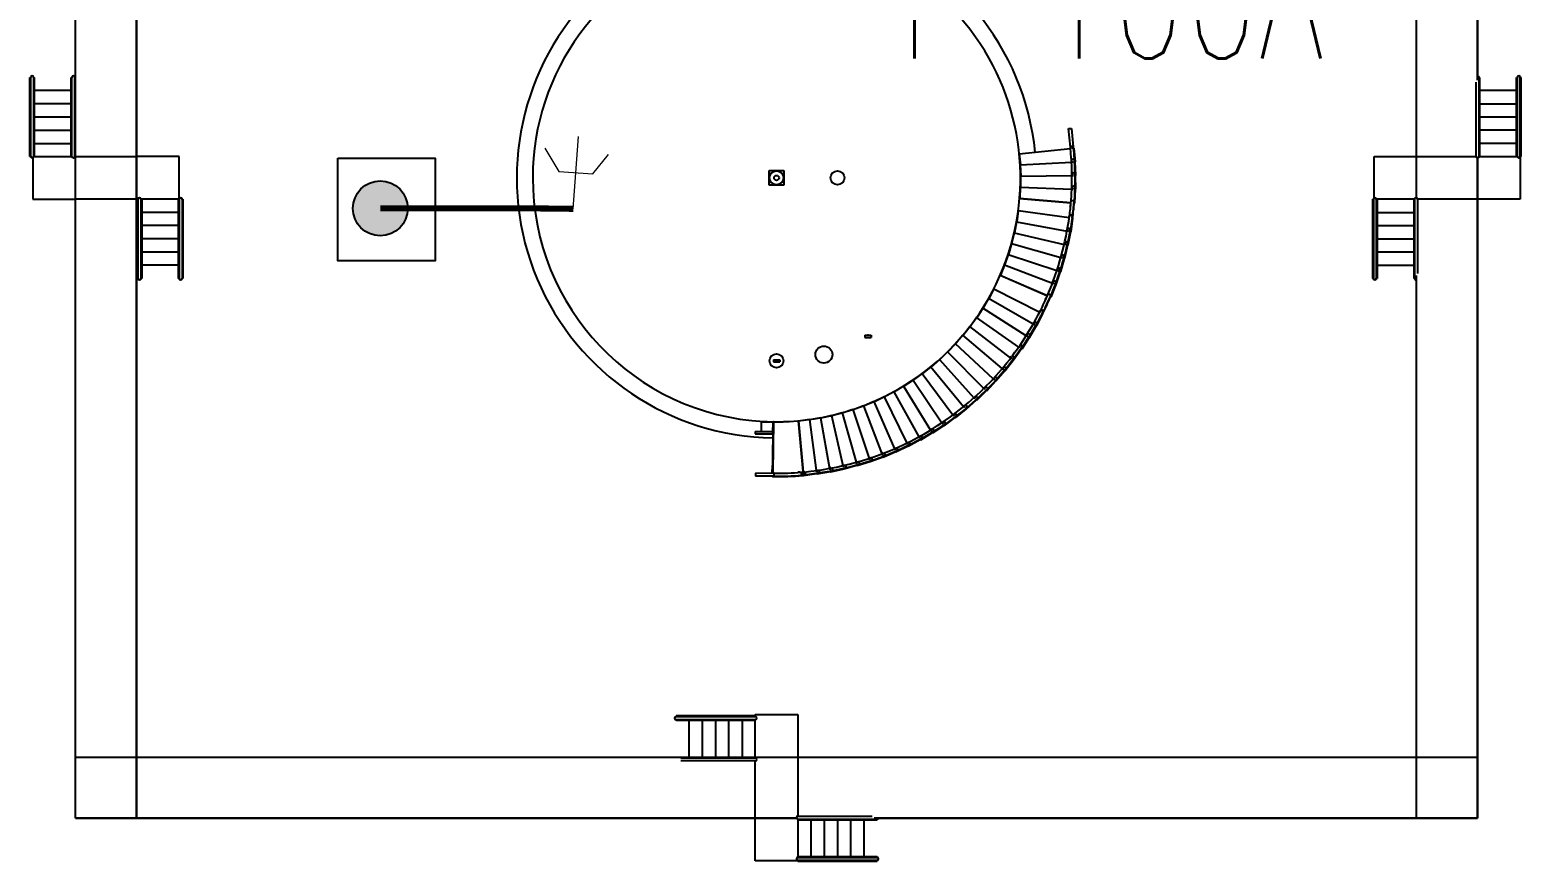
# Model space of a CAD drawing. Header units: inches. Extents: x 517790 to 538444, y 301815 to 302461.
# Drawn here: x 517831.4 to 517854.49, y 302293.63 to 302306.5 of the extents above; entities that cross this region are included whole.
import ezdxf
from ezdxf.enums import TextEntityAlignment as Align

# ---------------------------------------------------------------- set-up
doc = ezdxf.new("R2010")
doc.units = ezdxf.units.IN
doc.header["$MEASUREMENT"] = 0
doc.layers.add('Layout', color=6, linetype='Continuous', lineweight=15)
for name, color, linetype in [('电气-接地设计-接地线', 3, '接地线'), ('硅胶总平面底图 工艺装置区', 253, 'Continuous'), ('硅胶总平面底图0804', 253, 'Continuous')]:
    doc.layers.add(name, color=color, linetype=linetype)
doc.styles.add('EESLTYPE', font='TXT.shx')
doc.styles.add('HZTXT', font='simplexs.shx', dxfattribs={"width": 0.7, "bigfont": 'hztxt.shx'})
doc.linetypes.add('接地线', pattern='A,500,["/",EESLTYPE,S=200,R=0,X=0,Y=-100],-200,60,-200', length=960)
doc.linetypes.add('组180_接地线', pattern='A,500,["/",EESLTYPE,S=200,R=-180,X=0,Y=100],-200,60,-200', length=960)

# ---------------------------------------------------------------- blocks, each defined once
blk = doc.blocks.new('PTJD2')
at = {"linetype": 'Continuous'}
blk.add_hatch(color=0, dxfattribs=at).paths.add_polyline_path([(150, 0, 1), (-150, 0, 1)])
at = {"color": 0, "linetype": 'Continuous'}
blk.add_circle((0, 0), 150, dxfattribs=at)

msp = doc.modelspace()

# ---------------------------------------------------------------- linework, layer by layer
at = {"color": 1, "lineweight": 18}
for points in [[(517839.815, 302303.728), (517839.815, 302303.728), (517839.855, 302304.288), (517839.894, 302304.848)], [(517839.376, 302304.667), (517839.592, 302304.306), (517840.117, 302304.269), (517840.36, 302304.569)]]:
    msp.add_lwpolyline(points, dxfattribs=at)
msp.add_lwpolyline([(517836.171, 302304.513), (517837.674, 302304.513), (517837.674, 302302.921), (517836.171, 302302.921)], close=True)
at = {"layer": 'Layout', "color": 9, "const_width": 0.000914}
msp.add_lwpolyline([(517832.523, 302295.033), (517832.523, 302326.094), (517852.621, 302326.094), (517852.621, 302295.033), (517832.523, 302295.033)], dxfattribs=at)
at = {"layer": '电气-接地设计-接地线', "linetype": '组180_接地线', "ltscale": 0.01, "const_width": 0.0944}
msp.add_lwpolyline([(517839.217, 302303.735), (517836.827, 302303.735)], dxfattribs=at)
at = {"layer": '电气-接地设计-接地线', "color": 35, "linetype": '接地线', "ltscale": 0.005, "true_color": 0xb87333, "const_width": 0.0944}
msp.add_lwpolyline([(517839.815, 302303.728), (517839.217, 302303.735)], dxfattribs=at)
at = {"layer": '硅胶总平面底图 工艺装置区', "color": 9, "linetype": 'Continuous', "lineweight": -3}
for p, q in [((517832.107, 302294.295), (517832.107, 302327.334)), ((517832.107, 302294.295), (517832.107, 302327.334)), ((517833.051, 302327.334), (517833.051, 302294.295)), ((517833.051, 302294.295), (517833.051, 302327.334)), ((517852.875, 302303.897), (517852.875, 302310.975)), ((517852.875, 302303.897), (517852.875, 302310.975)), ((517853.819, 302310.975), (517853.819, 302305.72)), ((517853.819, 302305.72), (517853.819, 302310.975)), ((517831.399, 302305.764), (517831.413, 302305.764)), ((517831.399, 302304.537), (517831.399, 302305.764)), ((517831.399, 302305.764), (517831.413, 302305.764)), ((517831.413, 302304.537), (517831.413, 302305.764)), ((517831.459, 302305.764), (517831.472, 302305.764)), ((517831.459, 302305.764), (517831.472, 302305.764)), ((517831.459, 302304.537), (517831.459, 302305.764)), ((517831.472, 302304.537), (517831.472, 302305.764)), ((517832.038, 302305.764), (517832.052, 302305.764)), ((517832.052, 302305.764), (517832.038, 302305.764)), ((517832.038, 302304.537), (517832.038, 302305.764)), ((517832.052, 302304.537), (517832.052, 302305.764)), ((517832.098, 302305.764), (517832.107, 302305.764)), ((517832.107, 302305.764), (517832.098, 302305.764)), ((517832.098, 302304.537), (517832.098, 302305.764)), ((517853.795, 302304.537), (517853.795, 302305.688)), ((517853.841, 302305.764), (517853.854, 302305.764)), ((517853.841, 302305.764), (517853.854, 302305.764)), ((517853.841, 302304.537), (517853.841, 302305.764)), ((517853.854, 302304.537), (517853.854, 302305.764)), ((517854.421, 302305.764), (517854.434, 302305.764)), ((517854.434, 302305.764), (517854.421, 302305.764)), ((517854.421, 302304.537), (517854.421, 302305.764)), ((517854.434, 302304.537), (517854.434, 302305.764)), ((517854.48, 302305.764), (517854.493, 302305.764)), ((517854.493, 302305.764), (517854.48, 302305.764)), ((517854.48, 302304.537), (517854.48, 302305.764)), ((517854.493, 302304.537), (517854.493, 302305.764)), ((517832.038, 302305.558), (517831.472, 302305.558)), ((517854.421, 302305.558), (517853.854, 302305.558)), ((517832.038, 302305.353), (517831.472, 302305.353)), ((517853.854, 302305.353), (517854.421, 302305.353)), ((517832.038, 302305.149), (517831.472, 302305.149)), ((517831.472, 302304.944), (517832.038, 302304.944)), ((517847.483, 302304.97), (517847.528, 302304.974)), ((517847.513, 302304.684), (517847.483, 302304.97)), ((517847.528, 302304.974), (517847.558, 302304.688)), ((517854.421, 302305.149), (517853.854, 302305.149)), ((517854.421, 302304.944), (517853.854, 302304.944)), ((517831.472, 302304.74), (517832.038, 302304.74)), ((517854.421, 302304.74), (517853.854, 302304.74)), ((517831.413, 302304.537), (517831.399, 302304.537)), ((517831.399, 302304.537), (517831.413, 302304.537)), ((517831.447, 302304.517), (517831.447, 302303.876)), ((517831.459, 302304.537), (517832.052, 302304.537)), ((517831.459, 302304.537), (517832.052, 302304.537)), ((517831.472, 302304.537), (517831.459, 302304.537)), ((517831.459, 302304.537), (517831.472, 302304.537)), ((517832.052, 302304.537), (517832.038, 302304.537)), ((517832.052, 302304.537), (517832.038, 302304.537)), ((517832.098, 302304.537), (517833.051, 302304.537)), ((517832.098, 302304.537), (517833.051, 302304.537)), ((517832.111, 302304.537), (517832.098, 302304.537)), ((517832.111, 302304.537), (517832.098, 302304.537)), ((517833.712, 302304.537), (517833.051, 302304.537)), ((517833.712, 302303.878), (517833.712, 302304.537)), ((517846.721, 302304.582), (517847.515, 302304.661)), ((517846.721, 302304.582), (517846.738, 302304.409)), ((517847.56, 302304.665), (517847.566, 302304.666)), ((517847.56, 302304.665), (517847.56, 302304.665)), ((517847.56, 302304.665), (517847.581, 302304.454)), ((517847.566, 302304.666), (517847.587, 302304.455)), ((517852.215, 302304.537), (517852.875, 302304.537)), ((517852.215, 302303.895), (517852.215, 302304.537)), ((517852.875, 302304.537), (517853.795, 302304.537)), ((517852.875, 302304.537), (517853.795, 302304.537)), ((517853.795, 302304.537), (517853.782, 302304.537)), ((517853.782, 302304.537), (517853.795, 302304.537)), ((517853.819, 302304.514), (517853.819, 302294.295)), ((517853.819, 302294.295), (517853.819, 302304.514)), ((517853.841, 302304.537), (517854.434, 302304.537)), ((517853.841, 302304.537), (517854.434, 302304.537)), ((517853.854, 302304.537), (517853.841, 302304.537)), ((517853.841, 302304.537), (517853.854, 302304.537)), ((517854.434, 302304.537), (517854.421, 302304.537)), ((517854.434, 302304.537), (517854.421, 302304.537)), ((517854.48, 302304.537), (517854.48, 302303.876)), ((517854.48, 302304.537), (517854.48, 302304.537)), ((517854.48, 302304.537), (517854.48, 302304.537)), ((517854.493, 302304.537), (517854.48, 302304.537)), ((517854.493, 302304.537), (517854.48, 302304.537)), ((517842.85, 302304.32), (517843.077, 302304.32)), ((517842.85, 302304.093), (517842.85, 302304.32)), ((517843.077, 302304.32), (517843.077, 302304.093)), ((517846.734, 302304.409), (517847.529, 302304.451)), ((517846.734, 302304.409), (517846.743, 302304.236)), ((517846.739, 302304.235), (517847.535, 302304.242)), ((517846.739, 302304.235), (517846.741, 302304.062)), ((517847.575, 302304.454), (517847.577, 302304.454)), ((517847.577, 302304.454), (517847.588, 302304.242)), ((517847.577, 302304.454), (517847.582, 302304.454)), ((517847.581, 302304.242), (517847.583, 302304.242)), ((517847.582, 302304.454), (517847.587, 302304.455)), ((517847.582, 302304.454), (517847.594, 302304.242)), ((517847.583, 302304.242), (517847.589, 302304.242)), ((517847.583, 302304.242), (517847.585, 302304.03)), ((517847.589, 302304.242), (517847.59, 302304.03)), ((517847.589, 302304.242), (517847.594, 302304.242)), ((517843.077, 302304.093), (517842.85, 302304.093)), ((517846.737, 302304.062), (517846.73, 302303.893)), ((517846.737, 302304.062), (517847.533, 302304.032)), ((517847.58, 302304.03), (517847.572, 302303.822)), ((517847.586, 302304.03), (517847.577, 302303.817)), ((517847.578, 302304.03), (517847.58, 302304.03)), ((517847.58, 302304.03), (517847.586, 302304.03)), ((517847.586, 302304.03), (517847.59, 302304.03)), ((517831.447, 302303.876), (517832.107, 302303.876)), ((517833.073, 302303.876), (517832.107, 302303.876)), ((517833.073, 302303.876), (517832.107, 302303.876)), ((517833.059, 302303.876), (517833.073, 302303.876)), ((517833.059, 302303.876), (517833.059, 302302.649)), ((517833.059, 302303.876), (517833.073, 302303.876)), ((517833.073, 302303.876), (517833.073, 302302.649)), ((517833.119, 302303.876), (517833.132, 302303.876)), ((517833.119, 302303.876), (517833.132, 302303.876)), ((517833.119, 302303.876), (517833.119, 302302.649)), ((517833.712, 302303.876), (517833.119, 302303.876)), ((517833.712, 302303.876), (517833.119, 302303.876)), ((517833.132, 302303.876), (517833.132, 302302.649)), ((517833.699, 302303.876), (517833.712, 302303.876)), ((517833.699, 302303.876), (517833.699, 302302.649)), ((517833.712, 302303.876), (517833.699, 302303.876)), ((517833.712, 302303.876), (517833.712, 302302.649)), ((517833.758, 302303.876), (517833.771, 302303.876)), ((517833.771, 302303.876), (517833.758, 302303.876)), ((517833.758, 302303.876), (517833.758, 302302.649)), ((517833.771, 302303.876), (517833.771, 302302.649)), ((517846.726, 302303.889), (517846.726, 302303.893)), ((517846.726, 302303.893), (517847.522, 302303.826)), ((517846.726, 302303.889), (517847.522, 302303.822)), ((517847.512, 302303.775), (517847.498, 302303.776)), ((517847.51, 302303.763), (517847.512, 302303.775)), ((517847.512, 302303.775), (517847.517, 302303.774)), ((517847.567, 302303.822), (517847.573, 302303.821)), ((517847.567, 302303.818), (517847.573, 302303.818)), ((517847.573, 302303.818), (517847.572, 302303.812)), ((517847.572, 302303.812), (517847.572, 302303.812)), ((517847.573, 302303.818), (517847.573, 302303.821)), ((517847.573, 302303.818), (517847.577, 302303.817)), ((517852.19, 302303.876), (517852.204, 302303.876)), ((517852.19, 302303.876), (517852.19, 302302.649)), ((517852.19, 302303.876), (517852.204, 302303.876)), ((517852.204, 302303.876), (517852.204, 302302.649)), ((517852.843, 302303.876), (517852.249, 302303.876)), ((517852.843, 302303.876), (517852.249, 302303.876)), ((517852.249, 302303.876), (517852.263, 302303.876)), ((517852.249, 302303.876), (517852.263, 302303.876)), ((517852.249, 302303.876), (517852.249, 302302.649)), ((517852.263, 302303.876), (517852.263, 302302.649)), ((517852.829, 302303.876), (517852.843, 302303.876)), ((517852.829, 302303.876), (517852.829, 302302.649)), ((517852.843, 302303.876), (517852.829, 302303.876)), ((517852.843, 302303.876), (517852.843, 302302.649)), ((517853.819, 302303.876), (517852.889, 302303.876)), ((517853.819, 302303.876), (517852.889, 302303.876)), ((517852.889, 302303.876), (517852.902, 302303.876)), ((517852.902, 302303.876), (517852.889, 302303.876)), ((517852.889, 302303.876), (517852.889, 302302.725)), ((517854.48, 302303.876), (517853.819, 302303.876)), ((517833.699, 302303.673), (517833.132, 302303.673)), ((517846.705, 302303.698), (517846.681, 302303.526)), ((517846.704, 302303.692), (517846.704, 302303.692)), ((517847.496, 302303.59), (517846.705, 302303.698)), ((517847.492, 302303.603), (517847.479, 302303.604)), ((517847.49, 302303.591), (517847.492, 302303.603)), ((517847.492, 302303.603), (517847.497, 302303.602)), ((517847.51, 302303.763), (517847.497, 302303.764)), ((517847.516, 302303.762), (517847.51, 302303.763)), ((517847.541, 302303.584), (517847.513, 302303.374)), ((517847.547, 302303.583), (517847.518, 302303.373)), ((517847.541, 302303.584), (517847.541, 302303.584)), ((517847.547, 302303.583), (517847.541, 302303.584)), ((517847.544, 302303.607), (517847.544, 302303.607)), ((517852.263, 302303.673), (517852.829, 302303.673)), ((517833.699, 302303.469), (517833.132, 302303.469)), ((517846.642, 302303.357), (517846.603, 302303.188)), ((517846.642, 302303.357), (517847.417, 302303.178)), ((517846.678, 302303.526), (517846.646, 302303.356)), ((517846.678, 302303.526), (517847.461, 302303.383)), ((517847.508, 302303.374), (517847.469, 302303.166)), ((517847.513, 302303.373), (517847.475, 302303.165)), ((517847.505, 302303.375), (517847.508, 302303.374)), ((517847.508, 302303.374), (517847.513, 302303.373)), ((517847.513, 302303.373), (517847.518, 302303.373)), ((517852.263, 302303.469), (517852.829, 302303.469)), ((517833.699, 302303.264), (517833.132, 302303.264)), ((517846.6, 302303.189), (517846.553, 302303.022)), ((517846.6, 302303.189), (517847.365, 302302.975)), ((517847.465, 302303.167), (517847.417, 302302.96)), ((517847.47, 302303.165), (517847.422, 302302.959)), ((517847.461, 302303.168), (517847.465, 302303.167)), ((517847.465, 302303.167), (517847.47, 302303.165)), ((517847.47, 302303.165), (517847.475, 302303.165)), ((517852.263, 302303.264), (517852.829, 302303.264)), ((517833.132, 302303.06), (517833.699, 302303.06)), ((517833.699, 302302.855), (517833.132, 302302.855)), ((517846.491, 302302.86), (517846.43, 302302.701)), ((517846.489, 302302.855), (517846.489, 302302.855)), ((517846.491, 302302.86), (517847.235, 302302.576)), ((517846.497, 302302.865), (517846.493, 302302.866)), ((517846.549, 302303.023), (517846.495, 302302.858)), ((517846.549, 302303.023), (517847.304, 302302.774)), ((517847.412, 302302.961), (517847.355, 302302.757)), ((517847.418, 302302.96), (517847.36, 302302.755)), ((517847.409, 302302.962), (517847.412, 302302.961)), ((517847.412, 302302.961), (517847.418, 302302.96)), ((517847.418, 302302.96), (517847.422, 302302.959)), ((517852.263, 302303.06), (517852.829, 302303.06)), ((517852.263, 302302.855), (517852.829, 302302.855)), ((517833.073, 302302.649), (517833.059, 302302.649)), ((517833.059, 302302.649), (517833.073, 302302.649)), ((517833.132, 302302.649), (517833.119, 302302.649)), ((517833.119, 302302.649), (517833.132, 302302.649)), ((517833.712, 302302.649), (517833.699, 302302.649)), ((517833.712, 302302.649), (517833.699, 302302.649)), ((517833.771, 302302.649), (517833.758, 302302.649)), ((517833.771, 302302.649), (517833.758, 302302.649)), ((517846.425, 302302.699), (517846.427, 302302.703)), ((517846.425, 302302.699), (517847.157, 302302.38)), ((517846.427, 302302.703), (517847.159, 302302.384)), ((517847.35, 302302.758), (517847.284, 302302.557)), ((517847.356, 302302.757), (517847.289, 302302.555)), ((517847.347, 302302.759), (517847.35, 302302.758)), ((517847.35, 302302.758), (517847.356, 302302.757)), ((517847.356, 302302.757), (517847.36, 302302.755)), ((517852.204, 302302.649), (517852.19, 302302.649)), ((517852.19, 302302.649), (517852.204, 302302.649)), ((517852.263, 302302.649), (517852.249, 302302.649)), ((517852.249, 302302.649), (517852.263, 302302.649)), ((517852.843, 302302.649), (517852.829, 302302.649)), ((517852.843, 302302.649), (517852.829, 302302.649)), ((517852.875, 302294.295), (517852.875, 302302.696)), ((517852.875, 302294.295), (517852.875, 302302.696)), ((517846.327, 302302.49), (517846.248, 302302.336)), ((517846.324, 302302.485), (517846.324, 302302.485)), ((517846.327, 302302.49), (517847.038, 302302.127)), ((517847.279, 302302.559), (517847.205, 302302.364)), ((517847.285, 302302.557), (517847.209, 302302.358)), ((517847.236, 302302.588), (517847.22, 302302.594)), ((517847.231, 302302.577), (517847.236, 302302.588)), ((517847.236, 302302.588), (517847.239, 302302.587)), ((517847.278, 302302.559), (517847.279, 302302.559)), ((517847.279, 302302.559), (517847.285, 302302.557)), ((517847.285, 302302.557), (517847.289, 302302.555)), ((517846.155, 302302.189), (517846.062, 302302.042)), ((517846.828, 302301.763), (517846.155, 302302.189)), ((517846.244, 302302.338), (517846.158, 302302.187)), ((517846.937, 302301.943), (517846.244, 302302.338)), ((517847.128, 302302.328), (517847.116, 302302.333)), ((517847.133, 302302.339), (517847.121, 302302.344)), ((517847.128, 302302.328), (517847.133, 302302.339)), ((517847.133, 302302.326), (517847.128, 302302.328)), ((517847.133, 302302.339), (517847.138, 302302.337)), ((517847.199, 302302.362), (517847.204, 302302.36)), ((517847.201, 302302.366), (517847.206, 302302.363)), ((517847.204, 302302.36), (517847.202, 302302.355)), ((517847.202, 302302.355), (517847.202, 302302.355)), ((517847.204, 302302.36), (517847.206, 302302.363)), ((517847.204, 302302.36), (517847.209, 302302.358)), ((517846.059, 302302.045), (517845.96, 302301.902)), ((517846.713, 302301.588), (517846.059, 302302.045)), ((517846.978, 302301.92), (517846.873, 302301.735)), ((517846.978, 302301.92), (517846.976, 302301.921)), ((517846.983, 302301.917), (517846.978, 302301.92)), ((517847.078, 302302.106), (517846.982, 302301.917)), ((517847.083, 302302.104), (517846.987, 302301.915)), ((517847.038, 302302.14), (517847.026, 302302.146)), ((517847.033, 302302.13), (517847.038, 302302.14)), ((517847.038, 302302.14), (517847.043, 302302.138)), ((517847.078, 302302.107), (517847.078, 302302.106)), ((517847.078, 302302.106), (517847.083, 302302.104)), ((517847.089, 302302.127), (517847.089, 302302.127)), ((517844.332, 302301.77), (517844.379, 302301.77)), ((517844.332, 302301.77), (517844.332, 302301.738)), ((517844.332, 302301.738), (517844.379, 302301.738)), ((517844.379, 302301.77), (517844.427, 302301.77)), ((517844.379, 302301.738), (517844.427, 302301.738)), ((517844.427, 302301.77), (517844.427, 302301.738)), ((517845.848, 302301.77), (517845.736, 302301.637)), ((517846.458, 302301.255), (517845.848, 302301.77)), ((517845.957, 302301.905), (517845.851, 302301.767)), ((517845.953, 302301.901), (517845.953, 302301.901)), ((517846.589, 302301.418), (517845.957, 302301.905)), ((517845.964, 302301.908), (517845.961, 302301.91)), ((517846.868, 302301.738), (517846.755, 302301.559)), ((517846.873, 302301.735), (517846.76, 302301.556)), ((517846.868, 302301.738), (517846.866, 302301.74)), ((517846.873, 302301.735), (517846.868, 302301.738)), ((517846.873, 302301.735), (517846.877, 302301.733)), ((517846.983, 302301.917), (517846.877, 302301.733)), ((517846.983, 302301.917), (517846.987, 302301.915)), ((517845.612, 302301.516), (517845.489, 302301.394)), ((517845.557, 302301.462), (517845.489, 302301.394)), ((517845.612, 302301.516), (517846.172, 302300.947)), ((517845.733, 302301.64), (517845.615, 302301.513)), ((517845.711, 302301.616), (517845.708, 302301.613)), ((517846.319, 302301.097), (517845.733, 302301.64)), ((517845.757, 302301.662), (517845.734, 302301.639)), ((517846.751, 302301.561), (517846.63, 302301.387)), ((517846.756, 302301.558), (517846.634, 302301.384)), ((517846.751, 302301.561), (517846.749, 302301.563)), ((517846.756, 302301.558), (517846.751, 302301.561)), ((517846.756, 302301.558), (517846.76, 302301.556)), ((517842.916, 302301.39), (517842.963, 302301.39)), ((517842.916, 302301.39), (517842.916, 302301.359)), ((517842.916, 302301.359), (517842.963, 302301.359)), ((517842.963, 302301.39), (517843.011, 302301.39)), ((517842.963, 302301.359), (517843.011, 302301.359)), ((517843.011, 302301.39), (517843.011, 302301.359)), ((517845.354, 302301.284), (517845.22, 302301.174)), ((517845.354, 302301.284), (517845.859, 302300.667)), ((517845.486, 302301.397), (517845.357, 302301.281)), ((517845.486, 302301.397), (517846.019, 302300.803)), ((517846.493, 302301.225), (517846.491, 302301.226)), ((517846.626, 302301.39), (517846.496, 302301.222)), ((517846.63, 302301.387), (517846.501, 302301.219)), ((517846.592, 302301.431), (517846.579, 302301.441)), ((517846.585, 302301.422), (517846.592, 302301.431)), ((517846.592, 302301.431), (517846.596, 302301.428)), ((517846.626, 302301.39), (517846.624, 302301.392)), ((517846.63, 302301.387), (517846.626, 302301.39)), ((517846.63, 302301.387), (517846.634, 302301.384)), ((517845.076, 302301.077), (517844.933, 302300.98)), ((517845.076, 302301.077), (517845.523, 302300.416)), ((517845.218, 302301.177), (517845.079, 302301.074)), ((517845.218, 302301.177), (517845.694, 302300.538)), ((517846.352, 302301.066), (517846.208, 302300.911)), ((517846.356, 302301.063), (517846.212, 302300.907)), ((517846.352, 302301.066), (517846.351, 302301.067)), ((517846.356, 302301.063), (517846.352, 302301.066)), ((517846.493, 302301.225), (517846.356, 302301.063)), ((517846.356, 302301.063), (517846.36, 302301.059)), ((517846.497, 302301.222), (517846.36, 302301.059)), ((517846.497, 302301.222), (517846.493, 302301.225)), ((517846.497, 302301.222), (517846.501, 302301.219)), ((517844.627, 302300.817), (517844.471, 302300.74)), ((517844.627, 302300.817), (517844.978, 302300.1)), ((517844.781, 302300.897), (517844.628, 302300.813)), ((517844.781, 302300.897), (517845.165, 302300.197)), ((517844.931, 302300.983), (517844.782, 302300.893)), ((517844.926, 302300.981), (517844.926, 302300.981)), ((517844.931, 302300.983), (517845.346, 302300.302)), ((517844.938, 302300.984), (517844.936, 302300.987)), ((517846.05, 302300.769), (517845.892, 302300.627)), ((517846.054, 302300.765), (517845.896, 302300.623)), ((517846.05, 302300.769), (517846.05, 302300.769)), ((517846.05, 302300.769), (517846.054, 302300.765)), ((517846.204, 302300.914), (517846.053, 302300.765)), ((517846.054, 302300.765), (517846.057, 302300.761)), ((517846.208, 302300.91), (517846.057, 302300.761)), ((517846.204, 302300.914), (517846.208, 302300.91)), ((517846.204, 302300.914), (517846.204, 302300.914)), ((517846.208, 302300.91), (517846.212, 302300.907)), ((517843.98, 302300.57), (517843.813, 302300.523)), ((517843.98, 302300.57), (517844.194, 302299.803)), ((517844.146, 302300.62), (517843.981, 302300.566)), ((517844.146, 302300.62), (517844.395, 302299.864)), ((517844.309, 302300.678), (517844.147, 302300.617)), ((517844.304, 302300.677), (517844.304, 302300.677)), ((517844.309, 302300.678), (517844.593, 302299.933)), ((517844.469, 302300.744), (517844.31, 302300.675)), ((517844.316, 302300.677), (517844.315, 302300.681)), ((517844.469, 302300.744), (517844.788, 302300.012)), ((517845.889, 302300.631), (517845.725, 302300.496)), ((517845.892, 302300.627), (517845.728, 302300.492)), ((517845.889, 302300.631), (517845.892, 302300.627)), ((517845.889, 302300.631), (517845.889, 302300.631)), ((517845.892, 302300.626), (517845.896, 302300.623)), ((517842.724, 302300.432), (517842.859, 302300.432)), ((517842.724, 302300.432), (517842.724, 302300.282)), ((517842.913, 302300.431), (517842.903, 302299.652)), ((517842.904, 302299.754), (517842.908, 302300.402)), ((517842.906, 302300.258), (517842.908, 302300.431)), ((517842.913, 302300.431), (517842.908, 302300.431)), ((517842.908, 302300.431), (517842.908, 302300.431)), ((517843.299, 302300.445), (517843.302, 302300.446)), ((517843.299, 302300.445), (517843.373, 302299.605)), ((517843.302, 302300.446), (517843.378, 302299.6)), ((517843.471, 302300.465), (517843.303, 302300.442)), ((517843.642, 302300.492), (517843.471, 302300.461)), ((517843.471, 302300.465), (517843.578, 302299.675)), ((517843.637, 302300.491), (517843.637, 302300.491)), ((517843.642, 302300.492), (517843.785, 302299.709)), ((517843.812, 302300.527), (517843.643, 302300.488)), ((517843.649, 302300.49), (517843.649, 302300.493)), ((517843.812, 302300.527), (517843.99, 302299.752)), ((517845.343, 302300.307), (517845.354, 302300.313)), ((517845.354, 302300.313), (517845.345, 302300.327)), ((517845.354, 302300.313), (517845.356, 302300.309)), ((517845.549, 302300.378), (517845.373, 302300.259)), ((517845.552, 302300.373), (517845.376, 302300.254)), ((517845.548, 302300.378), (517845.549, 302300.378)), ((517845.549, 302300.378), (517845.552, 302300.373)), ((517845.722, 302300.5), (517845.551, 302300.374)), ((517845.552, 302300.373), (517845.555, 302300.369)), ((517845.725, 302300.496), (517845.555, 302300.369)), ((517845.721, 302300.501), (517845.722, 302300.5)), ((517845.722, 302300.5), (517845.725, 302300.496)), ((517845.725, 302300.496), (517845.728, 302300.492)), ((517842.634, 302300.282), (517842.906, 302300.282)), ((517842.634, 302300.282), (517842.634, 302300.243)), ((517842.634, 302300.243), (517842.907, 302300.243)), ((517842.907, 302300.258), (517842.906, 302300.258)), ((517845.187, 302300.157), (517845.001, 302300.055)), ((517845.189, 302300.152), (517845.003, 302300.05)), ((517845.186, 302300.157), (517845.187, 302300.157)), ((517845.187, 302300.157), (517845.189, 302300.152)), ((517845.37, 302300.263), (517845.189, 302300.153)), ((517845.189, 302300.152), (517845.192, 302300.148)), ((517845.373, 302300.258), (517845.192, 302300.148)), ((517845.37, 302300.264), (517845.37, 302300.263)), ((517845.37, 302300.263), (517845.373, 302300.258)), ((517845.373, 302300.258), (517845.376, 302300.254)), ((517844.61, 302299.89), (517844.411, 302299.814)), ((517844.612, 302299.885), (517844.413, 302299.809)), ((517844.591, 302299.938), (517844.602, 302299.942)), ((517844.602, 302299.942), (517844.596, 302299.958)), ((517844.602, 302299.942), (517844.604, 302299.938)), ((517844.61, 302299.89), (517844.612, 302299.885)), ((517844.61, 302299.89), (517844.61, 302299.89)), ((517844.806, 302299.97), (517844.611, 302299.885)), ((517844.612, 302299.885), (517844.613, 302299.88)), ((517844.808, 302299.965), (517844.613, 302299.88)), ((517844.806, 302299.97), (517844.806, 302299.97)), ((517844.806, 302299.97), (517844.808, 302299.965)), ((517844.998, 302300.059), (517844.808, 302299.966)), ((517844.808, 302299.965), (517844.81, 302299.96)), ((517845.001, 302300.054), (517844.81, 302299.96)), ((517844.998, 302300.059), (517845.001, 302300.054)), ((517844.998, 302300.059), (517844.998, 302300.059)), ((517845.001, 302300.054), (517845.003, 302300.05)), ((517842.638, 302299.635), (517842.638, 302299.589)), ((517842.926, 302299.632), (517842.638, 302299.635)), ((517842.897, 302299.633), (517842.899, 302299.754)), ((517842.905, 302299.754), (517842.899, 302299.754)), ((517842.903, 302299.638), (517842.903, 302299.659)), ((517842.903, 302299.638), (517842.903, 302299.633)), ((517842.903, 302299.633), (517842.903, 302299.638)), ((517842.903, 302299.638), (517842.915, 302299.638)), ((517842.915, 302299.638), (517842.915, 302299.651)), ((517842.915, 302299.638), (517842.915, 302299.632)), ((517842.925, 302299.587), (517842.926, 302299.632)), ((517843.309, 302299.651), (517843.308, 302299.664)), ((517843.309, 302299.651), (517843.321, 302299.652)), ((517843.31, 302299.645), (517843.309, 302299.651)), ((517843.321, 302299.652), (517843.32, 302299.665)), ((517843.321, 302299.652), (517843.322, 302299.646)), ((517843.351, 302299.603), (517843.347, 302299.648)), ((517843.585, 302299.623), (517843.375, 302299.594)), ((517843.584, 302299.629), (517843.378, 302299.601)), ((517843.584, 302299.63), (517843.584, 302299.629)), ((517843.584, 302299.629), (517843.585, 302299.623)), ((517843.794, 302299.662), (517843.585, 302299.624)), ((517843.585, 302299.623), (517843.586, 302299.618)), ((517843.795, 302299.656), (517843.586, 302299.618)), ((517843.784, 302299.712), (517843.796, 302299.714)), ((517843.796, 302299.714), (517843.793, 302299.731)), ((517843.793, 302299.664), (517843.794, 302299.662)), ((517843.794, 302299.662), (517843.795, 302299.656)), ((517844.001, 302299.705), (517843.795, 302299.657)), ((517843.795, 302299.656), (517843.796, 302299.652)), ((517843.796, 302299.714), (517843.797, 302299.712)), ((517844.003, 302299.699), (517843.796, 302299.652)), ((517844.001, 302299.706), (517844.001, 302299.705)), ((517844.001, 302299.705), (517844.003, 302299.699)), ((517844.207, 302299.757), (517844.002, 302299.7)), ((517844.003, 302299.699), (517844.004, 302299.695)), ((517844.208, 302299.752), (517844.004, 302299.695)), ((517844.207, 302299.758), (517844.207, 302299.757)), ((517844.207, 302299.757), (517844.208, 302299.752)), ((517844.41, 302299.819), (517844.208, 302299.752)), ((517844.208, 302299.752), (517844.21, 302299.747)), ((517844.412, 302299.813), (517844.21, 302299.747)), ((517844.41, 302299.819), (517844.412, 302299.813)), ((517844.41, 302299.819), (517844.41, 302299.819)), ((517844.411, 302299.813), (517844.413, 302299.809)), ((517842.925, 302299.587), (517842.638, 302299.589)), ((517842.897, 302299.581), (517842.897, 302299.587)), ((517842.902, 302299.581), (517842.897, 302299.581)), ((517842.902, 302299.587), (517842.902, 302299.581)), ((517843.368, 302299.599), (517843.368, 302299.599)), ((517843.374, 302299.599), (517843.368, 302299.599)), ((517843.373, 302299.605), (517843.374, 302299.599)), ((517843.374, 302299.599), (517843.378, 302299.6)), ((517843.374, 302299.599), (517843.375, 302299.594)), ((517841.406, 302295.863), (517841.406, 302295.877)), ((517842.633, 302295.877), (517841.406, 302295.877)), ((517841.406, 302295.877), (517841.406, 302295.863)), ((517842.633, 302295.863), (517841.406, 302295.863)), ((517841.406, 302295.804), (517841.406, 302295.818)), ((517841.406, 302295.818), (517841.406, 302295.804)), ((517842.633, 302295.818), (517841.406, 302295.818)), ((517842.633, 302295.804), (517841.406, 302295.804)), ((517841.612, 302295.239), (517841.612, 302295.804)), ((517841.817, 302295.239), (517841.817, 302295.804)), ((517842.021, 302295.239), (517842.021, 302295.804)), ((517842.226, 302295.239), (517842.226, 302295.804)), ((517842.43, 302295.804), (517842.43, 302295.239)), ((517842.633, 302295.863), (517842.633, 302295.899)), ((517842.633, 302295.863), (517842.633, 302295.899)), ((517842.633, 302295.899), (517843.294, 302295.899)), ((517842.633, 302295.877), (517842.633, 302295.863)), ((517842.633, 302295.877), (517842.633, 302295.863)), ((517842.633, 302295.224), (517842.633, 302295.818)), ((517842.633, 302295.224), (517842.633, 302295.818)), ((517842.633, 302295.818), (517842.633, 302295.804)), ((517842.633, 302295.818), (517842.633, 302295.804)), ((517843.294, 302295.899), (517843.294, 302295.239)), ((517832.107, 302294.295), (517832.107, 302295.239)), ((517832.107, 302294.295), (517832.107, 302295.239)), ((517832.107, 302295.239), (517853.819, 302295.239)), ((517832.107, 302295.239), (517853.819, 302295.239)), ((517842.633, 302295.224), (517841.482, 302295.224)), ((517842.633, 302295.238), (517842.633, 302295.224)), ((517842.633, 302295.224), (517842.633, 302295.238)), ((517843.294, 302295.239), (517843.294, 302294.325)), ((517843.294, 302295.239), (517843.294, 302294.325)), ((517853.819, 302295.239), (517853.819, 302294.295)), ((517853.819, 302295.239), (517853.819, 302294.295)), ((517842.633, 302295.179), (517841.482, 302295.179)), ((517842.633, 302294.295), (517842.633, 302295.179)), ((517842.633, 302294.295), (517842.633, 302295.179)), ((517842.633, 302295.179), (517842.633, 302295.165)), ((517842.633, 302295.165), (517842.633, 302295.179)), ((517843.294, 302294.325), (517843.294, 302294.339)), ((517843.294, 302294.339), (517843.294, 302294.325)), ((517843.294, 302294.325), (517844.445, 302294.325)), ((517833.051, 302294.295), (517832.107, 302294.295)), ((517833.051, 302294.295), (517832.107, 302294.295)), ((517843.272, 302294.295), (517832.107, 302294.295)), ((517832.107, 302294.295), (517843.272, 302294.295)), ((517842.633, 302293.634), (517842.633, 302294.295)), ((517843.294, 302294.28), (517843.294, 302293.686)), ((517843.294, 302294.28), (517843.294, 302293.686)), ((517843.294, 302294.266), (517843.294, 302294.28)), ((517843.294, 302294.28), (517843.294, 302294.266)), ((517843.294, 302294.28), (517844.521, 302294.28)), ((517843.294, 302294.266), (517844.521, 302294.266)), ((517843.497, 302293.7), (517843.497, 302294.266)), ((517843.701, 302294.266), (517843.701, 302293.7)), ((517843.906, 302294.266), (517843.906, 302293.7)), ((517844.11, 302294.266), (517844.11, 302293.7)), ((517844.315, 302294.266), (517844.315, 302293.7)), ((517853.819, 302294.295), (517844.475, 302294.295)), ((517844.475, 302294.295), (517853.819, 302294.295)), ((517844.521, 302294.28), (517844.521, 302294.266)), ((517844.521, 302294.28), (517844.521, 302294.266)), ((517853.819, 302294.295), (517852.875, 302294.295)), ((517853.819, 302294.295), (517852.875, 302294.295)), ((517843.294, 302293.634), (517842.633, 302293.634)), ((517843.294, 302293.686), (517843.294, 302293.7)), ((517843.294, 302293.686), (517843.294, 302293.7)), ((517843.294, 302293.7), (517844.521, 302293.7)), ((517843.294, 302293.686), (517844.521, 302293.686)), ((517843.294, 302293.641), (517843.294, 302293.634)), ((517843.294, 302293.641), (517843.294, 302293.634)), ((517843.294, 302293.627), (517843.294, 302293.641)), ((517843.294, 302293.627), (517843.294, 302293.641)), ((517843.294, 302293.641), (517844.521, 302293.641)), ((517843.294, 302293.627), (517844.521, 302293.627)), ((517844.521, 302293.7), (517844.521, 302293.686)), ((517844.521, 302293.686), (517844.521, 302293.7)), ((517844.521, 302293.641), (517844.521, 302293.627)), ((517844.521, 302293.627), (517844.521, 302293.641))]:
    msp.add_line(p, q, dxfattribs=at)
for centre, radius in [((517842.963, 302304.207), 0.108), ((517842.963, 302304.207), 0.0378), ((517843.907, 302304.207), 0.108), ((517842.963, 302301.375), 0.108), ((517843.696, 302301.471), 0.132)]:
    msp.add_circle(centre, radius, dxfattribs=at)
for centre, radius, start, end in [((517842.963, 302304.207), 3.776, 35.2865, 180), ((517842.963, 302304.207), 4.024, 136.6104, 269.1907), ((517842.963, 302304.207), 4.024, 5.7, 39.7762), ((517842.963, 302304.207), 3.776, 273.0763, 35.2865), ((517831.436, 302305.764), 0.0228, 0, 180), ((517831.436, 302305.764), 0.0228, 0, 180), ((517832.075, 302305.764), 0.0228, 0, 180), ((517832.075, 302305.764), 0.0228, 0, 180), ((517853.818, 302305.764), 0.0228, 0, 86.5873), ((517853.818, 302305.764), 0.0228, 0, 86.5873), ((517854.457, 302305.764), 0.0228, 0, 180), ((517854.457, 302305.764), 0.0228, 0, 180), ((517831.436, 302304.537), 0.0228, 180, 0), ((517831.436, 302304.537), 0.0228, 180, 0), ((517832.075, 302304.537), 0.0228, 180, 0), ((517832.075, 302304.537), 0.0228, 180, 0), ((517847.553, 302304.475), 0.0228, 339.7655, 273.3534), ((517847.535, 302304.686), 0.0228, 275.9839, 5.6994), ((517853.818, 302304.537), 0.0228, 180, 0), ((517853.818, 302304.537), 0.0228, 180, 0), ((517854.457, 302304.537), 0.0228, 180, 0), ((517854.457, 302304.537), 0.0228, 180, 0), ((517847.56, 302304.265), 0.0228, 333.7571, 270.7229), ((517842.963, 302304.207), 3.776, 180, 267.0221), ((517847.558, 302304.054), 0.0228, 335.1797, 268.0924), ((517833.096, 302303.876), 0.0228, 0, 180), ((517833.096, 302303.876), 0.0228, 0, 180), ((517833.735, 302303.876), 0.0228, 0, 180), ((517833.735, 302303.876), 0.0228, 0, 180), ((517842.963, 302304.207), 4.575, 352.5403, 355.4603), ((517842.963, 302304.207), 4.621, 352.5386, 355.4631), ((517842.963, 302304.207), 4.626, 352.2545, 355.1781), ((517847.546, 302303.843), 0.0228, 355.7464, 355.8352), ((517852.227, 302303.876), 0.0228, 0, 180), ((517852.227, 302303.876), 0.0228, 0, 180), ((517852.866, 302303.876), 0.0228, 0, 180), ((517852.866, 302303.876), 0.0228, 0, 180), ((517847.522, 302303.61), 0.0228, 351.8808, 171.8806), ((517842.963, 302304.207), 4.62, 352.2545, 352.5384), ((517847.489, 302303.401), 0.0228, 324.7891, 259.9079), ((517847.448, 302303.194), 0.0228, 315.4677, 257.2774), ((517847.396, 302302.989), 0.0228, 311.0175, 254.6469), ((517833.096, 302302.649), 0.0228, 180, 0), ((517833.096, 302302.649), 0.0228, 180, 0), ((517833.735, 302302.649), 0.0228, 180, 0), ((517833.735, 302302.649), 0.0228, 180, 0), ((517847.336, 302302.787), 0.0228, 310.6692, 252.0164), ((517852.227, 302302.649), 0.0228, 180, 0), ((517852.227, 302302.649), 0.0228, 180, 0), ((517852.866, 302302.649), 0.0228, 180, 294.8054), ((517852.866, 302302.649), 0.0228, 180, 294.8054), ((517842.962, 302304.207), 4.575, 333.2491, 336.7536), ((517842.962, 302304.207), 4.621, 333.2474, 336.7564), ((517847.187, 302302.392), 0.0228, 337.04, 337.1287), ((517847.266, 302302.588), 0.0228, 315.1712, 249.386), ((517847.068, 302302.137), 0.0228, 332.5894, 152.5892), ((517842.963, 302304.207), 4.626, 332.9631, 336.4716), ((517846.969, 302301.951), 0.0228, 306.5546, 240.6165), ((517842.963, 302304.207), 4.62, 332.9631, 333.247), ((517844.379, 302301.754), 0.018, 60.9287, 119.0713), ((517844.379, 302301.754), 0.018, 240.9287, 299.0713), ((517846.861, 302301.769), 0.0228, 298.724, 237.986), ((517846.745, 302301.593), 0.0228, 295.5108, 235.3556), ((517846.49, 302301.257), 0.0228, 297.8292, 230.0946), ((517846.621, 302301.422), 0.0228, 295.4342, 232.7251), ((517846.351, 302301.099), 0.0228, 302.2985, 227.4641), ((517846.052, 302300.801), 0.0228, 309.6925, 222.2031), ((517846.205, 302300.946), 0.0228, 308.5862, 224.8336), ((517845.726, 302300.532), 0.0228, 295.2078, 216.9421), ((517845.892, 302300.663), 0.0228, 301.7104, 219.5726), ((517842.963, 302304.207), 3.776, 267.0221, 273.0763), ((517842.963, 302304.207), 3.776, 267.0221, 273.0763), ((517842.963, 302304.207), 3.776, 269.2434, 273.0763), ((517845.378, 302300.294), 0.0228, 286.6452, 211.6812), ((517845.555, 302300.409), 0.0228, 290.1866, 214.3117), ((517845.009, 302300.09), 0.0228, 283.9658, 206.4202), ((517845.196, 302300.188), 0.0228, 284.5766, 209.0507), ((517844.424, 302299.848), 0.0228, 284.6917, 198.5288), ((517844.623, 302299.919), 0.0228, 287.0289, 201.1592), ((517844.818, 302300), 0.0228, 284.7918, 203.7897), ((517842.963, 302304.207), 4.574, 269.5273, 274.8085), ((517843.349, 302299.626), 0.0228, 274.8085, 94.8085), ((517843.394, 302299.63), 0.0228, 96.0343, 185.3763), ((517843.394, 302299.63), 0.0228, 185.3763, 276.0339), ((517843.604, 302299.654), 0.0228, 256.376, 188.0068), ((517843.812, 302299.688), 0.0228, 256.5221, 190.6373), ((517844.018, 302299.732), 0.0228, 262.2886, 193.2678), ((517844.223, 302299.785), 0.0228, 271.9409, 195.8983), ((517842.963, 302304.207), 4.626, 269.2434, 275.0924), ((517842.963, 302304.207), 4.62, 269.5273, 274.8085), ((517842.963, 302304.207), 4.62, 274.8085, 275.0924), ((517841.406, 302295.84), 0.0228, 90, 270), ((517841.406, 302295.84), 0.0228, 90, 270), ((517842.633, 302295.84), 0.0228, 270, 90), ((517842.633, 302295.84), 0.0228, 270, 90), ((517842.633, 302295.201), 0.0228, 270, 90), ((517842.633, 302295.201), 0.0228, 270, 90), ((517843.294, 302294.302), 0.0228, 90, 270), ((517843.294, 302294.302), 0.0228, 90, 270), ((517844.521, 302294.302), 0.0228, 270, 339.778), ((517844.521, 302294.302), 0.0228, 270, 339.778), ((517843.294, 302293.663), 0.0228, 90, 270), ((517843.294, 302293.663), 0.0228, 90, 270), ((517844.521, 302293.663), 0.0228, 270, 90), ((517844.521, 302293.663), 0.0228, 270, 90)]:
    msp.add_arc(centre, radius, start, end, dxfattribs=at)
for centre, major_axis, ratio, start_param, end_param in [((517847.535, 302304.686), (-0.0227, -0.0022), 0.367447, 3.139487, 6.285295), ((517847.546, 302303.843), (-0.0227, 0.0017), 0.367447, 3.139483, 6.281076), ((517847.522, 302303.61), (-0.0226, 0.0032), 0.647474, 3.141597, 6.283185), ((517847.187, 302302.392), (-0.021, 0.0089), 0.367447, 3.139483, 6.281076), ((517847.068, 302302.137), (-0.0202, 0.0105), 0.647474, 3.141597, 6.283185)]:
    msp.add_ellipse(centre, major_axis=major_axis, ratio=ratio, start_param=start_param, end_param=end_param, dxfattribs=at)
for points in [[(517847.523, 302303.844), (517847.542, 302304.124), (517847.539, 302304.404), (517847.513, 302304.684)], [(517847.558, 302304.688), (517847.584, 302304.407), (517847.588, 302304.123), (517847.569, 302303.841)], [(517847.166, 302302.401), (517847.328, 302302.789), (517847.44, 302303.197), (517847.499, 302303.613)], [(517847.544, 302303.606), (517847.484, 302303.188), (517847.371, 302302.774), (517847.208, 302302.383)]]:
    msp.add_open_spline(points, degree=3, dxfattribs=at)
for points, knots in [([(517843.392, 302299.652), (517843.924, 302299.709), (517844.453, 302299.848), (517844.935, 302300.079), (517845.509, 302300.353), (517846.031, 302300.754), (517846.444, 302301.238), (517846.68, 302301.515), (517846.88, 302301.824), (517847.048, 302302.148)], [0, 0, 0, 0, 2.235779, 2.235779, 2.235779, 4.894344, 4.894344, 4.894344, 6.416793, 6.416793, 6.416793, 6.416793]), ([(517847.089, 302302.127), (517846.842, 302301.651), (517846.519, 302301.208), (517846.128, 302300.841), (517845.663, 302300.403), (517845.098, 302300.06), (517844.496, 302299.848), (517844.141, 302299.724), (517843.77, 302299.646), (517843.396, 302299.607)], [0, 0, 0, 0, 2.23164, 2.23164, 2.23164, 4.889845, 4.889845, 4.889845, 6.453029, 6.453029, 6.453029, 6.453029])]:
    msp.add_open_spline(points, degree=3, knots=knots, dxfattribs=at)
msp.add_rational_spline([(517843.391, 302299.652), (517843.404, 302299.654), (517843.412, 302299.639), (517843.408, 302299.621), (517843.404, 302299.603), (517843.392, 302299.6), (517843.383, 302299.616), (517843.374, 302299.632), (517843.378, 302299.65), (517843.391, 302299.652)], [1, 0.666666666667, 0.666666666667, 1, 0.666666666667, 0.666666666667, 1, 0.666666666667, 0.666666666667, 1], degree=3, knots=[0, 0, 0, 0, 0.333333, 0.333333, 0.333333, 0.666667, 0.666667, 0.666667, 1, 1, 1, 1], dxfattribs=at)

# ---------------------------------------------------------------- block references
at = {"layer": '电气-接地设计-接地线', "color": 1, "xscale": 0.002831987834461186, "yscale": 0.002831987834461186, "zscale": 0.000943995944820395, "rotation": 44.99999999999999}
msp.add_blockref('PTJD2', (517836.827, 302303.735), dxfattribs=at)

# ---------------------------------------------------------------- texts
at = {"layer": '硅胶总平面底图0804', "color": 9, "linetype": 'Continuous', "lineweight": 20, "style": 'HZTXT', "width": 0.7}
msp.add_text('T-100A', height=1.888, dxfattribs=at).set_placement((517848.045, 302306.057), align=Align.CENTER)

doc.saveas('drawing.dxf')
